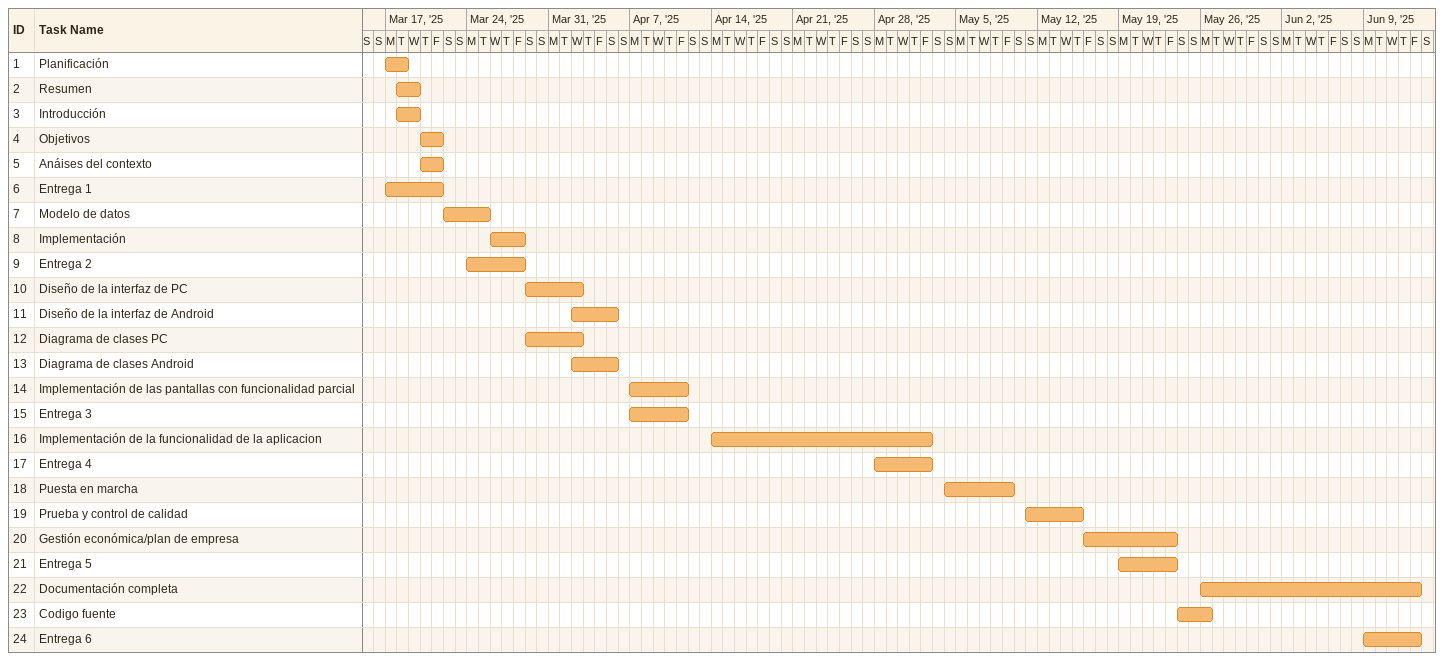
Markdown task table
| ID | Task | Start | Finish |
|---|---|---|---|
| 1 | Planificación | 2025-03-17 | 2025-03-18 |
| 2 | Resumen | 2025-03-18 | 2025-03-19 |
| 3 | Introducción | 2025-03-18 | 2025-03-19 |
| 4 | Objetivos | 2025-03-20 | 2025-03-21 |
| 5 | Anáises del contexto | 2025-03-20 | 2025-03-21 |
| 6 | Entrega 1 | 2025-03-17 | 2025-03-21 |
| 7 | Modelo de datos | 2025-03-22 | 2025-03-25 |
| 8 | Implementación | 2025-03-26 | 2025-03-28 |
| 9 | Entrega 2 | 2025-03-24 | 2025-03-28 |
| 10 | Diseño de la interfaz de PC | 2025-03-29 | 2025-04-02 |
| 11 | Diseño de la interfaz de Android | 2025-04-02 | 2025-04-05 |
| 12 | Diagrama de clases PC | 2025-03-29 | 2025-04-02 |
| 13 | Diagrama de clases Android | 2025-04-02 | 2025-04-05 |
| 14 | Implementación de las pantallas con funcionalidad parcial | 2025-04-07 | 2025-04-11 |
| 15 | Entrega 3 | 2025-04-07 | 2025-04-11 |
| 16 | Implementación de la funcionalidad de la aplicacion | 2025-04-14 | 2025-05-02 |
| 17 | Entrega 4 | 2025-04-28 | 2025-05-02 |
| 18 | Puesta en marcha | 2025-05-04 | 2025-05-09 |
| 19 | Prueba y control de calidad | 2025-05-11 | 2025-05-15 |
| 20 | Gestión económica/plan de empresa | 2025-05-16 | 2025-05-23 |
| 21 | Entrega 5 | 2025-05-19 | 2025-05-23 |
| 22 | Documentación completa | 2025-05-26 | 2025-06-13 |
| 23 | Codigo fuente | 2025-05-24 | 2025-05-26 |
| 24 | Entrega 6 | 2025-06-09 | 2025-06-13 |
